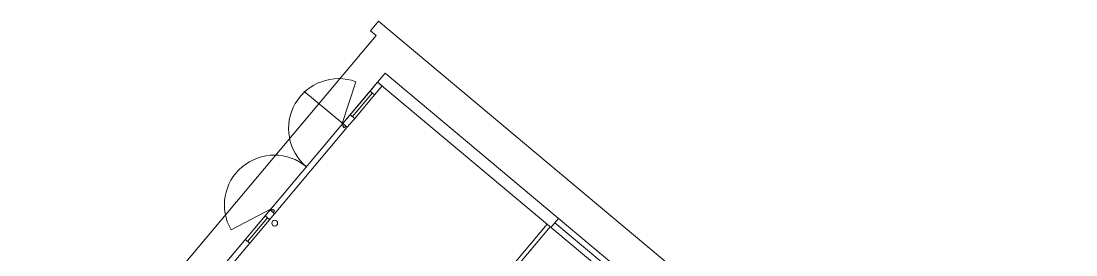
# Model space of a CAD drawing. Header units: millimetres. Extents: x 834140250 to 834644390, y 817877047 to 817987022.
# Drawn here: x 834164291 to 834191553, y 817937202 to 817943257 of the extents above; entities that cross this region are included whole.
import ezdxf

# ---------------------------------------------------------------- set-up
doc = ezdxf.new("R2010")
doc.units = ezdxf.units.MM
doc.header["$LTSCALE"] = 1000
doc.header["$MEASUREMENT"] = 0
doc.layers.add('VPA040_Text', color=3, linetype='Continuous')
doc.layers.add('VPA280_Structure', color=2, linetype='Continuous', lineweight=5)
doc.layers.add('VPAX', color=7, linetype='Continuous', lineweight=13)

# ---------------------------------------------------------------- blocks, each defined once
blk = doc.blocks.new('A$C767F005D')
at = {"layer": 'VPAX', "color": 253}
for points in [[(-14262, -16686), (-14053, -16437), (-13900, -16566), (-129, -153), (-282, -25), (-73, 224), (15447, -12799, 0.414214), (15905, -12759, -0.000013), (17954, -10317, 0.364001)], [(-1017, -2456), (-661, -1345, 0.8391), (-1933, -3548)], [(-2849, -4639), (-3881, -5183, -0.8391), (-1933, -3548)]]:
    blk.add_lwpolyline(points, format="xyb", dxfattribs=at)
for points in [[(-94, -1357), (-10475, -13728)], [(-801, -2200), (-287, -1587)], [(-744, -2248), (-230, -1635)], [(-287, -1587), (-172, -1683)], [(-686, -2296), (-172, -1683)], [(-918, -2494), (-956, -2540), (-994, -2507), (-978, -2488), (-1017, -2456), (-994, -2429)], [(-801, -2200), (-686, -2296)], [(-879, -2526), (-2756, -4763)], [(-2871, -4666), (-2492, -4214)], [(-3456, -5480), (-2942, -4868)], [(-3000, -4819), (-2885, -4916)], [(-2794, -4730), (-2756, -4685), (-2794, -4652), (-2810, -4672), (-2849, -4639), (-2871, -4666)], [(4580, -4887), (4387, -5117)], [(4484, -5002), (6705, -6866)], [(-3514, -5432), (-3399, -5529)]]:
    blk.add_lwpolyline(points, dxfattribs=at)
for points in [[(-172, -1683), (-287, -1587), (-94, -1357), (21, -1453)], [(-994, -2429), (-801, -2200), (-686, -2296), (-879, -2526)], [(-5012, -7217), (-2871, -4666), (-2756, -4763), (-4897, -7314)], [(4291, -5037), (-626, -10897), (-549, -10961), (-614, -11038), (-556, -11086), (-492, -11010), (-549, -10961), (4368, -5101)]]:
    blk.add_lwpolyline(points, close=True, dxfattribs=at)
at = {"layer": 'VPAX', "color": 253, "ltscale": 500}
blk.add_lwpolyline([(-994, -2429), (-1997, -1588)], dxfattribs=at)
at = {"layer": 'VPAX', "color": 253}
blk.add_circle((-2754, -5007), 75, dxfattribs=at)
blk = doc.blocks.new('A$C605D7B9A')
at = {"layer": 'VPA280_Structure', "color": 253, "ltscale": 500}
blk.add_lwpolyline([(12668, -12066), (-94, -1357), (99, -1127), (13091, -12029), (13091, -12029)], dxfattribs=at)

msp = doc.modelspace()

# ---------------------------------------------------------------- block references
at = {"layer": 'VPA040_Text', "color": 3, "ltscale": 500}
msp.add_blockref('A$C767F005D', (834173599.7, 817943032.7), dxfattribs=at)
at = {"layer": 'VPAX', "color": 3, "ltscale": 500}
msp.add_blockref('A$C605D7B9A', (834173599.7, 817943032.7), dxfattribs=at)

doc.saveas('drawing.dxf')
